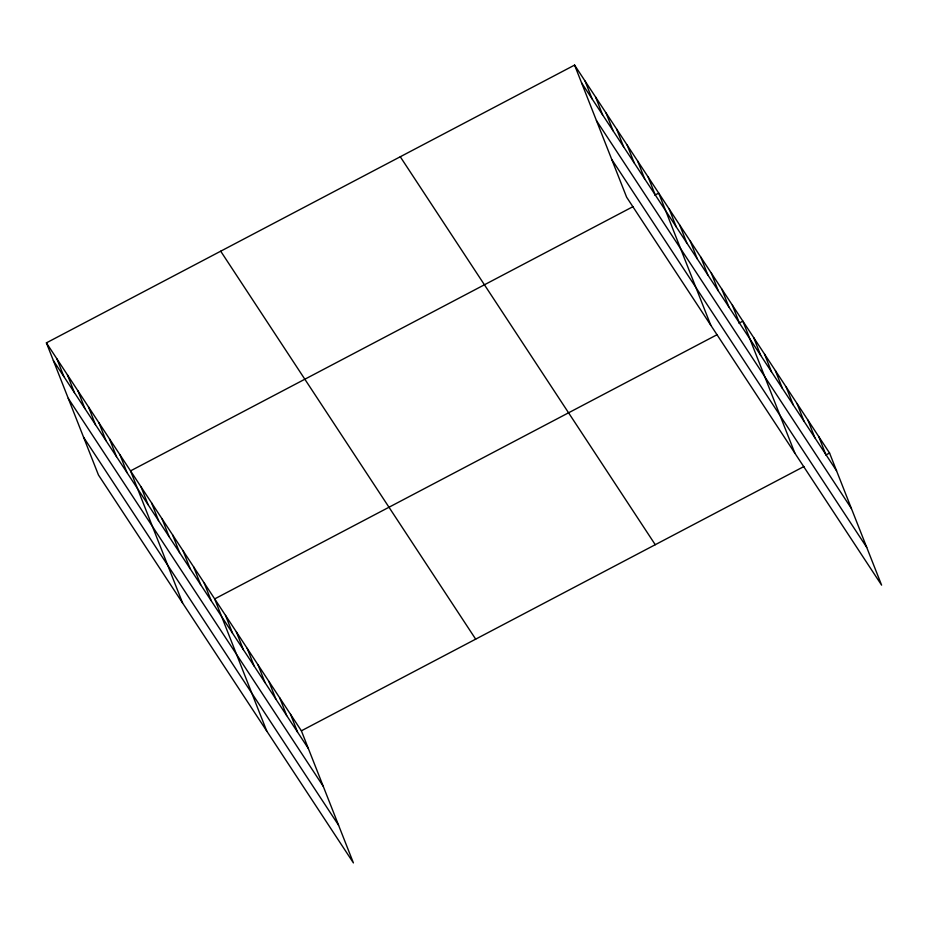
<?xml version="1.0" encoding="UTF-8"?>
<svg xmlns="http://www.w3.org/2000/svg" width="928" height="928" viewBox="0 0 928 928"><rect width="100%" height="100%" fill="white"/><g stroke="black" fill="none" stroke-linecap="round" stroke-linejoin="round"><path stroke-width="1.39" d="M46.4 342.861L301.38 730.812L353.417 862.912L98.438 474.962L46.4 342.861L574.583 65.088L829.562 453.038L881.6 585.139L626.62 197.188L574.583 65.088M633.093 206.596L130.546 470.89L182.584 602.98M654.89 195.135L658.729 193.117L710.767 325.218M717.24 334.614L214.681 598.908L266.719 731.009M739.024 323.153L742.876 321.134L794.902 453.235M301.38 730.812L803.938 466.517M825.723 455.056L829.562 453.038M581.578 82.847L836.557 470.786M596.437 120.582L851.417 508.521M611.761 159.454L866.74 547.404M400.281 156.762L655.261 544.701M220.702 251.198L475.681 639.148M53.395 360.621L308.374 748.56M68.254 398.356L323.234 786.294M83.566 437.227L338.546 825.178M818.728 436.554L825.723 454.302M807.894 420.059L814.888 437.807M797.059 403.576L804.042 421.324M786.213 387.092L793.208 404.84M775.379 370.597L782.374 388.345M764.544 354.113L771.539 371.861M753.71 337.618L760.705 355.378M732.354 305.138L739.349 322.886M721.833 289.13L728.828 306.878M711.324 273.122L718.307 290.882M700.802 257.126L707.797 274.874M690.281 241.118L697.276 258.877M679.76 225.121L686.755 242.869M669.25 209.113L676.234 226.873M648.208 177.109L655.203 194.857M637.698 161.112L644.682 178.86M627.177 145.104L634.172 162.852M616.656 129.108L623.651 146.856M606.135 113.1L613.13 130.848M595.625 97.092L602.608 114.852M585.104 81.096L592.099 98.844M290.545 714.316L297.54 732.076M279.711 697.833L286.694 715.581M268.865 681.349L275.86 699.097M258.03 664.854L265.025 682.614M247.196 648.37L254.191 666.118M236.362 631.887L243.356 649.635M225.527 615.392L232.51 633.151M204.172 582.9L211.166 600.66M193.65 566.904L200.645 584.652M183.129 550.896L190.124 568.655M172.62 534.899L179.603 552.647M162.098 518.891L169.093 536.651M151.577 502.895L158.572 520.643M141.056 486.887L148.051 504.635M120.025 454.882L127.02 472.63M109.504 438.886L116.499 456.634M98.994 422.878L105.978 440.626M88.473 406.87L95.468 424.63M77.952 390.874L84.947 408.622M67.431 374.866L74.426 392.625M56.921 358.869L63.916 376.617"/></g></svg>
